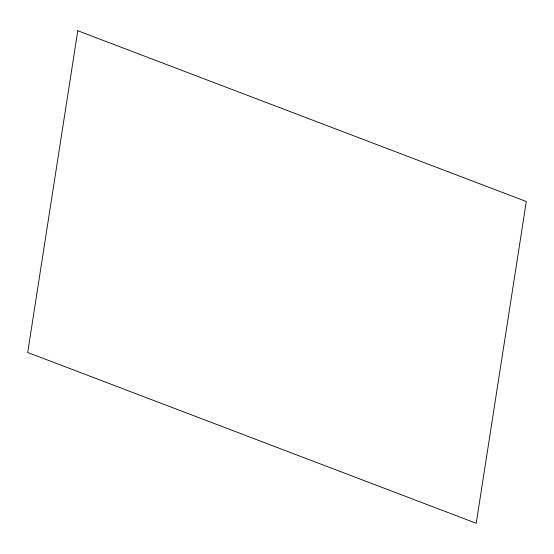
<?xml version="1.0" encoding="UTF-8"?>
<svg xmlns="http://www.w3.org/2000/svg" width="554" height="554" viewBox="0 0 554 554"><rect width="100%" height="100%" fill="white"/><g stroke="black" fill="none" stroke-linecap="round" stroke-linejoin="round"><path stroke-width="0.83" d="M77.782 30.726L27.7 352.483L476.218 523.274L526.3 201.518L77.782 30.726"/></g></svg>
